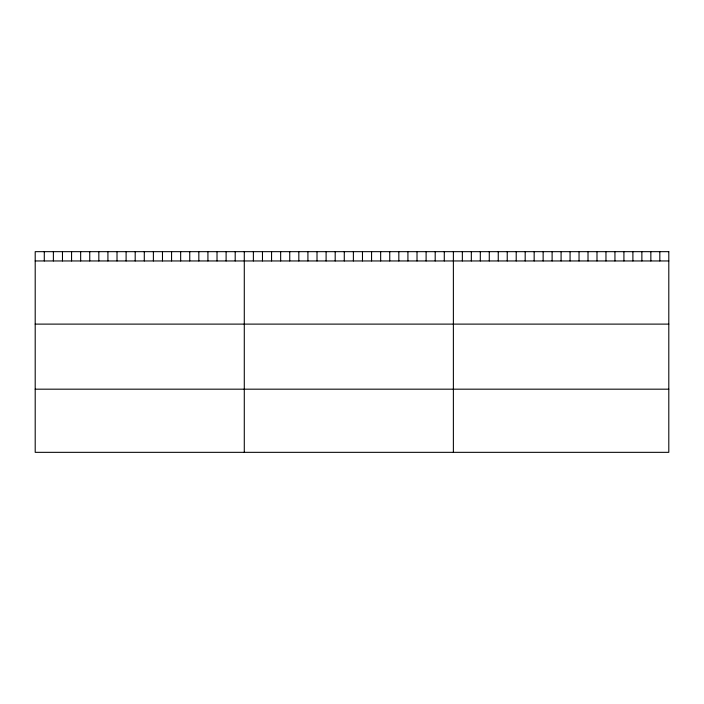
<?xml version="1.0" encoding="UTF-8"?>
<svg xmlns="http://www.w3.org/2000/svg" width="704" height="704" viewBox="0 0 704 704"><rect width="100%" height="100%" fill="white"/><g stroke="black" fill="none" stroke-linecap="round" stroke-linejoin="round"><path stroke-width="1.06" d="M35.2 260.955L668.8 260.955M35.2 324.113L668.8 324.113M35.2 389.18L668.8 389.18M659.824 251.662L659.824 260.955M650.848 251.662L650.848 260.955M641.872 251.662L641.872 260.955M632.896 251.662L632.896 260.955M623.92 251.662L623.92 260.955M614.944 251.662L614.944 260.955M605.968 251.662L605.968 260.955M596.992 251.662L596.992 260.955M588.016 251.662L588.016 260.955M579.04 251.662L579.04 260.955M570.064 251.662L570.064 260.955M561.088 251.662L561.088 260.955M552.112 251.662L552.112 260.955M543.136 251.662L543.136 260.955M534.16 251.662L534.16 260.955M525.184 251.662L525.184 260.955M516.208 251.662L516.208 260.955M507.232 251.662L507.232 260.955M498.256 251.662L498.256 260.955M489.28 251.662L489.28 260.955M480.304 251.662L480.304 260.955M471.328 251.662L471.328 260.955M462.352 251.662L462.352 260.955M453.376 251.662L453.376 452.338M444.286 251.662L444.286 260.955M435.195 251.662L435.195 260.955M426.105 251.662L426.105 260.955M417.014 251.662L417.014 260.955M407.924 251.662L407.924 260.955M398.834 251.662L398.834 260.955M389.743 251.662L389.743 260.955M380.653 251.662L380.653 260.955M371.562 251.662L371.562 260.955M362.472 251.662L362.472 260.955M353.382 251.662L353.382 260.955M344.282 251.662L344.282 260.955M335.192 251.662L335.192 260.955M326.102 251.662L326.102 260.955M317.011 251.662L317.011 260.955M307.921 251.662L307.921 260.955M298.83 251.662L298.83 260.955M289.74 251.662L289.74 260.955M280.65 251.662L280.65 260.955M271.559 251.662L271.559 260.955M262.469 251.662L262.469 260.955M253.378 251.662L253.378 260.955M244.288 251.662L244.288 452.338M235.198 251.662L235.198 260.955M226.107 251.662L226.107 260.955M217.017 251.662L217.017 260.955M207.926 251.662L207.926 260.955M198.836 251.662L198.836 260.955M189.746 251.662L189.746 260.955M180.655 251.662L180.655 260.955M171.565 251.662L171.565 260.955M162.474 251.662L162.474 260.955M153.384 251.662L153.384 260.955M144.294 251.662L144.294 260.955M135.194 251.662L135.194 260.955M126.104 251.662L126.104 260.955M117.014 251.662L117.014 260.955M107.923 251.662L107.923 260.955M98.833 251.662L98.833 260.955M89.742 251.662L89.742 260.955M80.652 251.662L80.652 260.955M71.562 251.662L71.562 260.955M62.471 251.662L62.471 260.955M53.381 251.662L53.381 260.955M44.29 251.662L44.29 260.955M668.8 251.662L35.2 251.662L35.2 452.338L668.8 452.338L668.8 251.662"/></g></svg>
